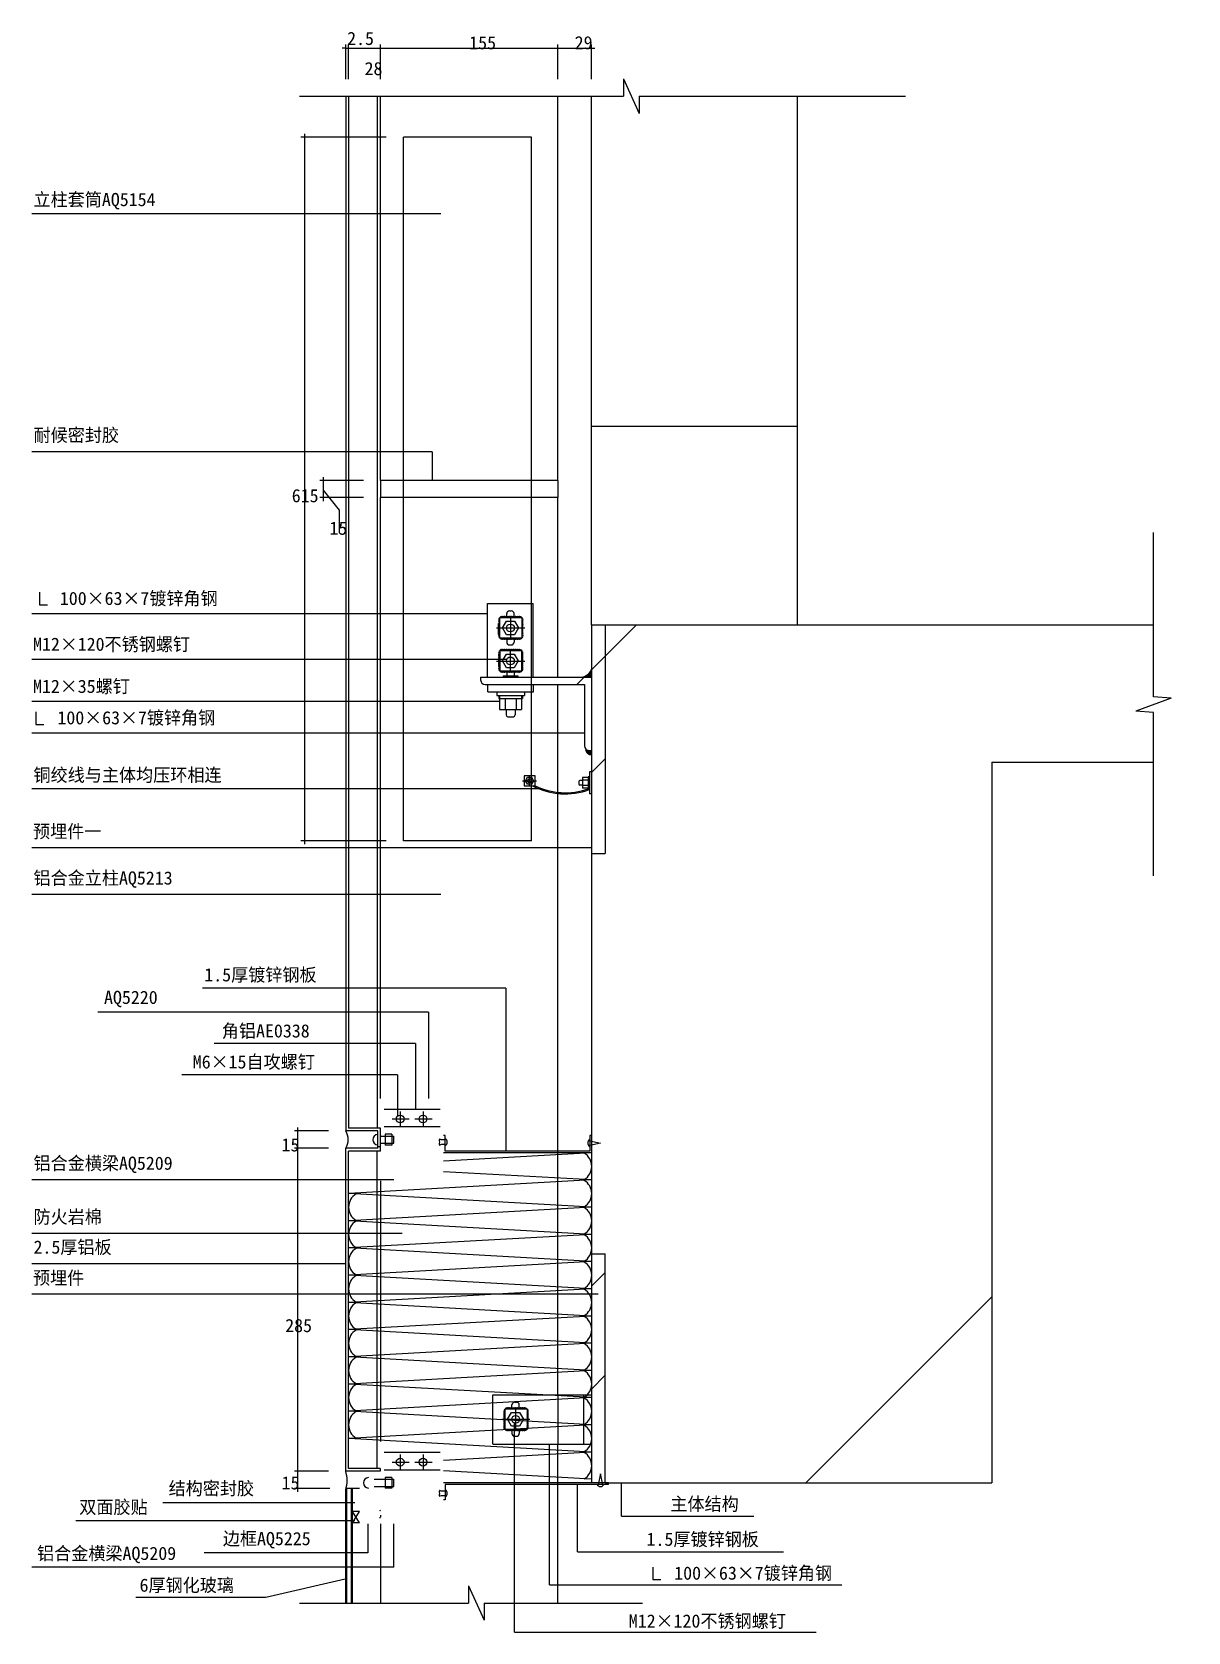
# Model space of a CAD drawing. Header units: metres. Extents: x 8751 to 9762, y 3011 to 4410.
import ezdxf

# ---------------------------------------------------------------- set-up
doc = ezdxf.new("R2010")
doc.units = ezdxf.units.M
for name, color, linetype in [('2', 1, 'Continuous'), ('4', 4, 'Continuous'), ('5', 6, 'Continuous'), ('B', 7, 'Continuous'), ('BEAM2', 4, 'Continuous'), ('DIM', 4, 'Continuous'), ('G', 3, 'Continuous'), ('PJ', 2, 'Continuous'), ('W', 2, 'Continuous')]:
    doc.layers.add(name, color=color, linetype=linetype)

msp = doc.modelspace()

# ---------------------------------------------------------------- hatches: boundary and pattern name
h = msp.add_hatch()
h.set_pattern_fill('AR-B88', scale=10)
h.paths.add_polyline_path([(9420.38, 4353.77), (9288.91, 4353.77), (9288.91, 4323.69), (9261.38, 4383.86), (9261.38, 4353.77), (9240.38, 4353.77), (9240.38, 3891.66), (9420.38, 3891.66)])
h = msp.add_hatch()
h.set_pattern_fill('ANSI32', scale=20)
h.paths.add_polyline_path([(9240.38, 3691.66), (9252.38, 3691.66), (9252.38, 3891.66), (9240.38, 3891.66)])
h = msp.add_hatch()
h.set_pattern_fill('ANSI31', scale=200)
h.paths.add_polyline_path([(9590.38, 3771.66), (9731.95, 3771.66), (9731.95, 3813.09), (9701.86, 3813.09), (9762.04, 3840.62), (9731.95, 3840.62), (9731.95, 3891.66), (9252.38, 3891.66), (9252.38, 3691.66), (9240.38, 3691.66), (9240.38, 3341.66), (9252.38, 3341.66), (9252.38, 3141.66), (9255.28, 3141.66), (9590.38, 3141.66)])
h = msp.add_hatch()
h.set_pattern_fill('AR-CONC', scale=10)
h.paths.add_polyline_path([(9590.38, 3771.66), (9731.95, 3771.66), (9731.95, 3813.09), (9701.86, 3813.09), (9762.04, 3840.62), (9731.95, 3840.62), (9731.95, 3891.66), (9252.38, 3891.66), (9252.38, 3691.66), (9240.38, 3691.66), (9240.38, 3341.66), (9252.38, 3341.66), (9252.38, 3141.66), (9255.28, 3141.66), (9590.38, 3141.66)])
h = msp.add_hatch()
h.set_pattern_fill('SOLID')
h.paths.add_polyline_path([(9232.41, 3845.9), (9240.38, 3845.9), (9240.38, 3852.61, -0.23)])
h = msp.add_hatch()
h.set_pattern_fill('ANSI32', scale=20)
h.paths.add_polyline_path([(9234.23, 3839.5), (9234.23, 3785.9, 0.41), (9238.23, 3781.9), (9240.63, 3781.9), (9240.63, 3845.9), (9143.4, 3845.9), (9143.4, 3843.5, 0.41), (9147.4, 3839.5)])
h = msp.add_hatch()
h.set_pattern_fill('SOLID')
h.paths.add_polyline_path([(9235.47, 3783, 0.52), (9240.63, 3778.32), (9240.63, 3781.9), (9238.23, 3781.9, -0.19)])
h = msp.add_hatch()
h.set_pattern_fill('ANSI32', scale=20)
h.paths.add_polyline_path([(9252.38, 3341.66), (9240.38, 3341.66), (9240.38, 3141.66), (9252.38, 3141.66)])
h = msp.add_hatch()
h.set_pattern_fill('ANSI37', scale=15)
h.paths.add_polyline_path([(9037.38, 3116.66), (9031.38, 3116.66), (9031.38, 3135.66), (9030.38, 3136.66), (9037.38, 3136.66)])
h = msp.add_hatch()
h.set_pattern_fill('ANSI31', scale=10)
h.paths.add_polyline_path([(9055.89, 3117.16, 0.33), (9054.88, 3117.16), (9054.88, 3116.16), (9054.08, 3116.16), (9054.08, 3117.19), (9053, 3117.19), (9053, 3111.66), (9054.08, 3111.66), (9054.08, 3112.16), (9054.88, 3112.16), (9054.88, 3111.41, 0.45), (9055.89, 3111.41), (9055.89, 3111.66), (9055.89, 3111.66), (9055.89, 3113.46), (9055.89, 3113.46)])

# ---------------------------------------------------------------- linework, layer by layer
for p, q in [((9025.38, 4395.84), (9022.38, 4395.84)), ((9024.88, 4395.84), (9058.89, 4395.84)), ((9025.38, 4368.77), (9025.38, 4398.84)), ((9027.88, 4368.77), (9027.88, 4398.84)), ((9027.88, 4395.84), (9030.88, 4395.84)), ((9052.89, 4395.84), (9213.89, 4395.84)), ((9055.89, 4368.77), (9055.89, 4398.84)), ((9207.89, 4395.84), (9243.38, 4395.84)), ((9210.89, 4368.77), (9210.89, 4398.84)), ((9240.38, 4368.77), (9240.38, 4398.84)), ((9268.26, 4368.82), (9268.26, 4353.77)), ((9268.26, 4368.82), (9282.03, 4338.73)), ((8984.89, 4353.77), (9268.26, 4353.77)), ((9282.03, 4353.77), (9282.03, 4338.73)), ((9282.03, 4353.77), (9514.92, 4353.77)), ((9060.89, 4317.83), (8986.27, 4317.83)), ((8989.27, 4320.83), (8989.27, 3699.83)), ((9108.48, 4250.87), (8751.02, 4250.87)), ((9100.88, 4042.96), (8751.02, 4042.96)), ((9100.88, 4042.96), (9100.88, 4017.83)), ((9040.89, 4017.83), (9002.71, 4017.83)), ((9005.71, 4020.83), (9005.71, 3999.83)), ((9055.89, 4017.83), (9055.89, 4002.83)), ((9210.89, 4017.83), (9210.89, 4002.83)), ((9040.89, 4002.83), (9002.71, 4002.83)), ((9005.55, 4009.4), (9019.58, 3991.76)), ((9019.58, 3991.76), (9019.58, 3972.1)), ((9731.95, 3828.75), (9731.95, 3972.38)), ((8757.63, 3920.17), (8757.63, 3909.2)), ((8757.63, 3909.2), (8764.64, 3909.2)), ((9149.43, 3901.38), (8751.02, 3901.38)), ((9157.41, 3888.93), (9181.96, 3888.93)), ((9158.61, 3892.82), (9158.61, 3883.07)), ((9169.45, 3897.46), (9169.45, 3880.38)), ((9166.19, 3861.32), (8751.02, 3861.32)), ((9169.39, 3851.41), (9169.39, 3868.49)), ((9157.41, 3859.98), (9181.96, 3859.98)), ((9163.03, 3847.06), (9163.03, 3845.46)), ((9163.03, 3847.06), (9175.83, 3847.06)), ((9175.83, 3847.06), (9175.83, 3845.46)), ((9159.99, 3824.53), (8751.02, 3824.53)), ((9747.38, 3827.56), (9716.29, 3816.23)), ((9747.38, 3827.56), (9731.95, 3828.75)), ((8754.35, 3815.59), (8754.35, 3804.62)), ((8754.35, 3804.62), (8761.36, 3804.62)), ((9731.95, 3814.98), (9716.29, 3816.23)), ((9731.95, 3672.21), (9731.95, 3814.98)), ((9234.23, 3797.03), (8751.02, 3797.03)), ((9195.55, 3748.19), (8751.02, 3748.19)), ((9240.38, 3696.69), (8751.02, 3696.69)), ((9060.89, 3702.83), (8986.27, 3702.83)), ((9108.48, 3655.78), (8751.02, 3655.78)), ((9165.37, 3574.06), (8900.04, 3574.06)), ((9165.37, 3574.06), (9165.37, 3431.63)), ((9097.77, 3553.13), (8808.75, 3553.13)), ((9097.77, 3553.13), (9097.77, 3477.66)), ((9086.45, 3525.74), (8910.31, 3525.74)), ((9086.45, 3525.74), (9086.45, 3468.31)), ((9070.61, 3498.24), (8882.07, 3498.24)), ((9070.61, 3498.24), (9070.61, 3462)), ((9058.89, 3468.31), (9107.89, 3468.31)), ((9065.93, 3459.65), (9080.88, 3459.65)), ((9073.07, 3466.28), (9073.07, 3453.54)), ((9085.91, 3459.65), (9100.86, 3459.65)), ((9093.05, 3466.28), (9093.05, 3453.54)), ((9010.38, 3449.16), (8980.53, 3449.16)), ((8983.53, 3431.16), (8983.53, 3452.16)), ((9055.89, 3444.76), (9067.59, 3444.76)), ((9058.89, 3453.02), (9107.89, 3453.02)), ((9059.76, 3446.39), (9059.76, 3436.83)), ((9065.76, 3446.39), (9059.76, 3446.39)), ((9065.76, 3446.39), (9065.76, 3436.83)), ((9067.59, 3438.46), (9067.59, 3444.76)), ((9010.38, 3434.16), (8980.53, 3434.16)), ((9010.38, 3434.16), (8980.53, 3434.16)), ((8983.53, 3148.66), (8983.53, 3437.16)), ((9055.89, 3438.46), (9067.59, 3438.46)), ((9065.76, 3436.83), (9059.76, 3436.83)), ((9240.38, 3430.13), (9110.89, 3422.88)), ((9240.38, 3406.34), (9110.89, 3413.6)), ((9067.56, 3406.44), (8751.02, 3406.44)), ((9240.38, 3406.34), (9028.06, 3394.45)), ((9240.38, 3382.56), (9028.06, 3394.45)), ((9240.38, 3382.56), (9028.06, 3370.66)), ((9074.84, 3359.54), (8751.02, 3359.54)), ((9240.38, 3358.77), (9028.06, 3370.66)), ((9240.38, 3358.77), (9028.06, 3346.88)), ((9240.38, 3334.98), (9028.06, 3346.88)), ((9025.38, 3333.11), (8751.02, 3333.11)), ((9240.38, 3334.98), (9028.06, 3323.09)), ((9240.38, 3311.2), (9028.06, 3323.09)), ((9246.32, 3306.38), (8751.02, 3306.38)), ((9240.38, 3311.2), (9028.06, 3299.3)), ((9240.38, 3287.41), (9028.06, 3299.3)), ((9240.38, 3287.41), (9028.06, 3275.52)), ((9240.38, 3263.62), (9028.06, 3275.52)), ((9240.38, 3263.62), (9028.06, 3251.73)), ((9240.38, 3239.83), (9028.06, 3251.73)), ((9240.38, 3239.83), (9028.06, 3227.94)), ((9240.38, 3216.05), (9028.06, 3227.94)), ((9210.89, 3218.55), (9210.89, 3175.47)), ((9240.38, 3216.05), (9028.06, 3204.15)), ((9240.38, 3192.26), (9028.06, 3204.15)), ((9173.99, 3205.68), (9173.99, 3188.6)), ((9240.38, 3192.26), (9028.06, 3180.37)), ((9161.96, 3197.15), (9186.51, 3197.15)), ((9173.15, 3011.18), (9173.15, 3193.77)), ((9240.38, 3168.47), (9028.06, 3180.37)), ((9203.48, 3052.3), (9203.48, 3175.47)), ((9058.89, 3168.31), (9107.89, 3168.31)), ((9073.07, 3166.28), (9073.07, 3153.54)), ((9093.05, 3166.28), (9093.05, 3153.54)), ((9240.38, 3168.47), (9110.89, 3161.22)), ((9010.38, 3151.66), (8980.53, 3151.66)), ((9010.38, 3151.66), (8980.53, 3151.66)), ((8983.53, 3133.66), (8983.53, 3154.66)), ((9058.89, 3153.02), (9107.89, 3153.02)), ((9065.93, 3159.65), (9080.88, 3159.65)), ((9085.91, 3159.65), (9100.86, 3159.65)), ((9240.38, 3144.69), (9110.89, 3151.94)), ((9011.38, 3136.66), (8980.53, 3136.66)), ((9050.28, 3144.76), (9067.59, 3144.76)), ((9050.28, 3138.46), (9067.59, 3138.46)), ((9059.76, 3146.39), (9059.76, 3136.83)), ((9065.76, 3146.39), (9059.76, 3146.39)), ((9065.76, 3136.83), (9059.76, 3136.83)), ((9065.76, 3146.39), (9065.76, 3136.83)), ((9067.59, 3138.46), (9067.59, 3144.76)), ((9228.13, 3081.37), (9228.13, 3140.16)), ((9255.28, 3140.16), (9255.28, 3141.66)), ((9266.58, 3112.46), (9266.58, 3141.66)), ((9033.46, 3123.96), (8865.38, 3123.96)), ((9033.46, 3108.28), (8789.27, 3108.28)), ((9031.38, 3106.66), (9037.38, 3116.66)), ((9037.38, 3106.66), (9031.38, 3116.66)), ((9044.88, 3105.66), (9044.88, 3080.46)), ((9055.89, 3113.46), (9055.89, 3111.66)), ((9067.56, 3067.99), (9067.56, 3105.66)), ((9266.58, 3112.46), (9382.32, 3112.46)), ((9044.88, 3080.46), (8901.64, 3080.46)), ((9228.13, 3081.37), (9408.14, 3081.37)), ((9067.56, 3067.99), (8751.02, 3067.99)), ((9293.91, 3067.96), (9293.91, 3057)), ((9024.92, 3057.39), (8955.4, 3041.22)), ((9132.65, 3051.57), (9132.65, 3036.53)), ((9132.65, 3051.57), (9146.42, 3021.48)), ((9203.48, 3052.3), (9459.36, 3052.3)), ((9293.91, 3057), (9300.91, 3057)), ((8955.4, 3041.22), (8841.73, 3041.22)), ((8984.89, 3036.53), (9132.65, 3036.53)), ((9146.42, 3036.53), (9146.42, 3021.48)), ((9146.42, 3036.53), (9285.06, 3036.53)), ((9173.15, 3011.18), (9436.91, 3011.18))]:
    msp.add_line(p, q)
for centre in [(9073.07, 3459.65), (9093.05, 3459.65), (9073.07, 3159.65), (9093.05, 3159.65)]:
    msp.add_circle(centre, 3.4)
for centre, radius, start, end in [((9229.59, 3857.33), 11.78, 283.85, 340.45), ((9239.71, 3782.49), 4.27, 173.16, 282.44), ((9053.8, 3441.58), 4.65, 95.06, 265.09), ((9227.14, 3418.24), 13.42, 300.7, 59.3), ((9227.14, 3394.45), 13.42, 300.7, 59.3), ((9041.3, 3382.56), 13.42, 120.7, 239.3), ((9227.14, 3370.66), 13.42, 300.7, 59.3), ((9041.3, 3358.77), 13.42, 120.7, 239.3), ((9227.14, 3346.88), 13.42, 300.7, 59.3), ((9041.3, 3334.98), 13.42, 120.7, 239.3), ((9227.14, 3323.09), 13.42, 300.7, 59.3), ((9041.3, 3311.2), 13.42, 120.7, 239.3), ((9227.14, 3299.3), 13.42, 300.7, 59.3), ((9041.3, 3287.41), 13.42, 120.7, 239.3), ((9227.14, 3275.52), 13.42, 300.7, 59.3), ((9041.3, 3263.62), 13.42, 120.7, 239.3), ((9227.14, 3251.73), 13.42, 300.7, 59.3), ((9041.3, 3239.83), 13.42, 120.7, 239.3), ((9227.14, 3227.94), 13.42, 300.7, 59.3), ((9041.3, 3216.05), 13.42, 120.7, 239.3), ((9041.3, 3192.26), 13.42, 120.7, 239.3), ((9227.14, 3204.15), 13.42, 300.7, 59.3), ((9227.14, 3180.37), 13.42, 300.7, 59.3), ((9227.14, 3156.58), 13.42, 300.7, 59.3), ((9045.68, 3141.58), 4.65, 95.06, 265.09)]:
    msp.add_arc(centre, radius, start, end)
at = {"layer": '2'}
for p, q in [((9240.38, 3891.66), (9240.38, 4353.77)), ((9420.38, 3891.66), (9420.38, 4353.77)), ((9240.38, 3891.66), (9240.38, 3141.66)), ((9240.38, 3891.66), (9731.95, 3891.66)), ((9590.38, 3771.66), (9590.38, 3141.66)), ((9590.38, 3771.66), (9731.95, 3771.66)), ((9252.39, 3141.66), (9590.38, 3141.66))]:
    msp.add_line(p, q, dxfattribs=at)
at = {"layer": '4'}
for p, q in [((9025.38, 4353.77), (9025.38, 3449.16)), ((9027.88, 4353.77), (9027.88, 3451.66)), ((9052.88, 4353.77), (9052.88, 3451.66)), ((9055.89, 4017.83), (9055.89, 4353.77)), ((9210.89, 4017.83), (9210.89, 4353.77)), ((9187.89, 4317.83), (9075.89, 4317.83)), ((9075.89, 3702.83), (9075.89, 4317.83)), ((9187.89, 3702.83), (9187.89, 4317.83)), ((9210.89, 4017.83), (9055.89, 4017.83)), ((9210.89, 4002.83), (9055.89, 4002.83)), ((9055.89, 3477.66), (9055.89, 4002.83)), ((9210.89, 3845.9), (9210.89, 4002.83)), ((9157.61, 3833.01), (9157.61, 3829.81)), ((9181.61, 3833.01), (9181.61, 3829.81)), ((9210.89, 3218.55), (9210.89, 3839.5)), ((9157.61, 3829.81), (9181.61, 3829.81)), ((9159.19, 3829.66), (9159.19, 3827.26)), ((9159.19, 3827.26), (9179.99, 3827.26)), ((9159.99, 3829.66), (9159.99, 3827.26)), ((9159.99, 3827.26), (9159.99, 3817.66)), ((9164.79, 3827.26), (9164.79, 3817.66)), ((9174.39, 3827.26), (9174.39, 3817.66)), ((9179.19, 3829.66), (9179.19, 3827.26)), ((9179.19, 3827.26), (9179.19, 3817.66)), ((9179.99, 3829.66), (9179.99, 3827.26)), ((9159.99, 3817.66), (9179.19, 3817.66)), ((9165.59, 3817.66), (9165.59, 3812.86)), ((9167.19, 3811.26), (9171.99, 3811.26)), ((9173.59, 3817.66), (9173.59, 3812.86)), ((9238.59, 3763.11), (9238.59, 3743.91)), ((9240.38, 3763.11), (9238.59, 3763.11)), ((9229.32, 3754.72), (9229.32, 3752.32)), ((9232.52, 3755.52), (9230.12, 3755.52)), ((9232.52, 3751.52), (9230.12, 3751.52)), ((9232.52, 3758.32), (9232.52, 3748.72)), ((9237.32, 3758.32), (9232.52, 3758.32)), ((9237.32, 3755.92), (9232.52, 3755.92)), ((9237.32, 3751.12), (9232.52, 3751.12)), ((9237.32, 3748.72), (9232.52, 3748.72)), ((9237.32, 3758.72), (9237.32, 3748.32)), ((9238.59, 3758.72), (9237.32, 3758.72)), ((9238.59, 3748.32), (9237.32, 3748.32)), ((9240.38, 3743.91), (9238.59, 3743.91)), ((9187.89, 3702.83), (9075.89, 3702.83)), ((9053.39, 3449.16), (9025.38, 3449.16)), ((9055.89, 3451.66), (9027.88, 3451.66)), ((9053.39, 3434.16), (9053.39, 3449.16)), ((9055.89, 3431.66), (9055.89, 3451.66)), ((9112.39, 3445.13), (9110.89, 3445.13)), ((9112.39, 3431.63), (9112.39, 3445.13)), ((9240.38, 3445.13), (9238.88, 3445.13)), ((9238.88, 3445.13), (9238.88, 3431.63)), ((9053.39, 3434.16), (9025.38, 3434.16)), ((9025.38, 3151.66), (9025.38, 3434.16)), ((9055.89, 3431.66), (9027.88, 3431.66)), ((9027.88, 3154.16), (9027.88, 3431.66)), ((9052.88, 3154.16), (9052.88, 3431.66)), ((9055.89, 3435.19), (9053.39, 3435.19)), ((9240.38, 3430.13), (9110.89, 3430.13)), ((9238.88, 3431.63), (9112.39, 3431.63)), ((9055.89, 3405.66), (9055.89, 3177.66)), ((9210.89, 3036.53), (9210.89, 3175.47)), ((9055.41, 3151.66), (9025.38, 3151.66)), ((9055.41, 3154.16), (9027.88, 3154.16)), ((9055.41, 3154.16), (9055.41, 3151.66)), ((9037.38, 3136.66), (9030.38, 3136.66)), ((9255.28, 3141.66), (9110.89, 3141.66)), ((9112.39, 3140.16), (9112.39, 3126.66)), ((9255.28, 3140.16), (9112.39, 3140.16)), ((9112.39, 3126.66), (9110.89, 3126.66)), ((9037.38, 3116.66), (9031.38, 3116.66)), ((9037.38, 3106.66), (9031.38, 3106.66)), ((9055.89, 3105.66), (9055.89, 3036.53))]:
    msp.add_line(p, q, dxfattribs=at)
for points in [[(9162.46, 3888.93), (9165.95, 3894.97), (9172.91, 3894.97), (9176.4, 3888.93), (9172.91, 3882.9), (9165.95, 3882.9)], [(9162.41, 3860.11), (9165.89, 3866.14), (9172.86, 3866.14), (9176.34, 3860.11), (9172.86, 3854.07), (9165.89, 3854.07)], [(9182.56, 3755.34), (9184.31, 3758.36), (9187.79, 3758.36), (9189.53, 3755.34), (9187.79, 3752.32), (9184.31, 3752.32)], [(9167.01, 3197.15), (9170.49, 3203.19), (9177.46, 3203.19), (9180.94, 3197.15), (9177.46, 3191.12), (9170.49, 3191.12)]]:
    msp.add_lwpolyline(points, close=True, dxfattribs=at)
for centre, radius in [((9169.46, 3888.9), 3.45), ((9169.41, 3860.07), 3.45), ((9186.06, 3755.32), 1.73), ((9174.01, 3197.12), 3.45)]:
    msp.add_circle(centre, radius, dxfattribs=at)
for centre, radius, start, end in [((9167.19, 3812.86), 1.6, 180, 270), ((9171.99, 3812.86), 1.6, 270, 0), ((9217.35, 3804.44), 60.57, 241.93, 290.53), ((9217.35, 3804.44), 59.57, 243.79, 289.58), ((9230.12, 3754.72), 0.8, 90, 180), ((9230.12, 3752.32), 0.8, 180, 270), ((9013.67, 3441.66), 13.91, 327.37, 32.63), ((8999.59, 3143.66), 27.01, 342.77, 17.23), ((9055.39, 3116.49), 0.84, 53.02, 126.98), ((9055.39, 3111.86), 0.67, 221.44, 318.56)]:
    msp.add_arc(centre, radius, start, end, dxfattribs=at)
at = {"layer": '5'}
for p, q in [((9168.63, 3903.85), (9170.23, 3903.85)), ((9179.43, 3897.76), (9160.19, 3897.76)), ((9160.19, 3879.93), (9160.19, 3897.45)), ((9166.23, 3898.72), (9166.23, 3901.45)), ((9172.63, 3898.72), (9172.63, 3901.45)), ((9179.43, 3897.45), (9179.43, 3879.93)), ((9160.19, 3880.24), (9179.43, 3880.24)), ((9166.23, 3879.15), (9166.23, 3876.42)), ((9172.63, 3879.15), (9172.63, 3876.42)), ((9160.13, 3868.94), (9160.13, 3851.41)), ((9179.37, 3868.94), (9160.13, 3868.94)), ((9168.63, 3874.02), (9170.23, 3874.02)), ((9179.37, 3851.41), (9179.37, 3868.94)), ((9160.13, 3851.41), (9179.37, 3851.41)), ((9166.23, 3850.36), (9166.23, 3847.06)), ((9172.63, 3850.35), (9172.63, 3847.06)), ((9191.05, 3759.75), (9181.42, 3759.75)), ((9181.42, 3759.75), (9181.42, 3750.99)), ((9181.42, 3750.99), (9191.05, 3750.99)), ((9191.05, 3750.99), (9191.05, 3759.75)), ((9183.98, 3205.98), (9164.73, 3205.98)), ((9164.73, 3188.15), (9164.73, 3205.67)), ((9170.78, 3206.94), (9170.78, 3209.67)), ((9173.18, 3212.07), (9174.78, 3212.07)), ((9177.18, 3206.94), (9177.18, 3209.67)), ((9183.98, 3205.67), (9183.98, 3188.15)), ((9164.73, 3188.46), (9183.98, 3188.46)), ((9170.78, 3187.37), (9170.78, 3184.64)), ((9173.18, 3182.24), (9174.78, 3182.24)), ((9177.18, 3187.37), (9177.18, 3184.64))]:
    msp.add_line(p, q, dxfattribs=at)
for centre, radius, start, end in [((9168.63, 3901.45), 2.4, 90, 180), ((9170.23, 3901.45), 2.4, 0, 90), ((9160.55, 3895.57), 1.42, 145.5, 256.58), ((9160.55, 3893.83), 1.42, 142.46, 256.58), ((9160.55, 3892.26), 1.42, 146.36, 256.58), ((9160.55, 3890.42), 1.42, 139.74, 256.58), ((9160.55, 3888.58), 1.42, 139.74, 256.58), ((9160.39, 3896.71), 1.07, 101.27, 256.76), ((9161.57, 3897.47), 1.42, 61.29, 166.58), ((9162.94, 3897.47), 1.42, 55.06, 166.58), ((9164.57, 3897.47), 1.42, 55.06, 166.58), ((9166.2, 3897.47), 1.42, 56.34, 166.58), ((9167.77, 3897.47), 1.42, 58.85, 166.58), ((9169.24, 3897.47), 1.42, 55.06, 166.58), ((9170.87, 3897.47), 1.42, 53.76, 166.58), ((9172.56, 3897.47), 1.42, 57.6, 166.58), ((9174.08, 3897.47), 1.42, 56.34, 166.58), ((9175.66, 3897.47), 1.42, 57.6, 166.58), ((9177.18, 3897.47), 1.42, 47.87, 166.58), ((9178.41, 3897.5), 1.07, 16.68, 162.18), ((9179.04, 3895.57), 1.42, 283.42, 34.5), ((9179.04, 3893.83), 1.42, 283.42, 37.54), ((9179.04, 3892.26), 1.42, 283.42, 33.64), ((9179.04, 3890.42), 1.42, 283.42, 40.26), ((9179.04, 3888.58), 1.42, 283.42, 40.26), ((9179.2, 3896.71), 1.07, 283.24, 78.73), ((9160.55, 3886.79), 1.42, 141.11, 256.58), ((9160.55, 3885), 1.42, 141.11, 256.58), ((9160.55, 3883.32), 1.42, 143.78, 256.58), ((9160.55, 3881.64), 1.42, 143.78, 256.58), ((9161.57, 3880.57), 1.42, 193.42, 298.71), ((9162.94, 3880.57), 1.42, 193.42, 304.94), ((9164.57, 3880.57), 1.42, 193.42, 304.94), ((9166.2, 3880.57), 1.42, 193.42, 303.66), ((9168.63, 3876.42), 2.4, 180, 270), ((9167.77, 3880.57), 1.42, 193.42, 301.15), ((9169.24, 3880.57), 1.42, 193.42, 304.94), ((9170.87, 3880.57), 1.42, 193.42, 306.24), ((9170.23, 3876.42), 2.4, 270, 0), ((9172.56, 3880.57), 1.42, 193.42, 302.4), ((9174.08, 3880.57), 1.42, 193.42, 303.66), ((9175.66, 3880.57), 1.42, 193.42, 302.4), ((9177.18, 3880.57), 1.42, 193.42, 312.13), ((9178.41, 3880.55), 1.07, 197.82, 343.32), ((9179.04, 3886.79), 1.42, 283.42, 38.89), ((9179.04, 3885), 1.42, 283.42, 38.89), ((9179.04, 3883.32), 1.42, 283.42, 36.22), ((9179.04, 3881.64), 1.42, 283.42, 36.22), ((9160.5, 3866.74), 1.42, 145.5, 256.58), ((9160.5, 3865), 1.42, 142.46, 256.58), ((9160.5, 3863.43), 1.42, 146.36, 256.58), ((9160.5, 3861.59), 1.42, 139.74, 256.58), ((9160.5, 3859.75), 1.42, 139.74, 256.58), ((9160.34, 3867.89), 1.07, 101.27, 256.76), ((9161.51, 3868.65), 1.42, 61.29, 166.58), ((9162.88, 3868.65), 1.42, 55.06, 166.58), ((9164.51, 3868.65), 1.42, 55.06, 166.58), ((9166.14, 3868.65), 1.42, 56.34, 166.58), ((9167.72, 3868.65), 1.42, 58.85, 166.58), ((9169.19, 3868.65), 1.42, 55.06, 166.58), ((9170.82, 3868.65), 1.42, 53.76, 166.58), ((9172.5, 3868.65), 1.42, 57.6, 166.58), ((9174.03, 3868.65), 1.42, 56.34, 166.58), ((9175.6, 3868.65), 1.42, 57.6, 166.58), ((9177.13, 3868.65), 1.42, 47.87, 166.58), ((9178.35, 3868.67), 1.07, 16.68, 162.18), ((9178.99, 3866.74), 1.42, 283.42, 34.5), ((9178.99, 3865), 1.42, 283.42, 37.54), ((9178.99, 3863.43), 1.42, 283.42, 33.64), ((9178.99, 3861.59), 1.42, 283.42, 40.26), ((9178.99, 3859.75), 1.42, 283.42, 40.26), ((9179.14, 3867.89), 1.07, 283.24, 78.73), ((9160.5, 3857.96), 1.42, 141.11, 256.58), ((9160.5, 3856.18), 1.42, 141.11, 256.58), ((9160.5, 3854.49), 1.42, 143.78, 256.58), ((9160.5, 3852.81), 1.42, 143.78, 256.58), ((9161.51, 3851.74), 1.42, 193.42, 298.71), ((9162.88, 3851.74), 1.42, 193.42, 304.94), ((9164.51, 3851.74), 1.42, 193.42, 304.94), ((9166.14, 3851.74), 1.42, 193.42, 303.66), ((9167.72, 3851.74), 1.42, 193.42, 301.15), ((9169.19, 3851.74), 1.42, 193.42, 304.94), ((9170.82, 3851.74), 1.42, 193.42, 306.24), ((9172.5, 3851.74), 1.42, 193.42, 302.4), ((9174.03, 3851.74), 1.42, 193.42, 303.66), ((9175.6, 3851.74), 1.42, 193.42, 302.4), ((9177.13, 3851.74), 1.42, 193.42, 312.13), ((9178.35, 3851.72), 1.07, 197.82, 343.32), ((9178.99, 3857.96), 1.42, 283.42, 38.89), ((9178.99, 3856.18), 1.42, 283.42, 38.89), ((9178.99, 3854.49), 1.42, 283.42, 36.22), ((9178.99, 3852.81), 1.42, 283.42, 36.22), ((9165.1, 3203.78), 1.42, 145.5, 256.58), ((9164.94, 3204.93), 1.07, 101.27, 256.76), ((9166.12, 3205.69), 1.42, 61.29, 166.58), ((9167.48, 3205.69), 1.42, 55.06, 166.58), ((9169.11, 3205.69), 1.42, 55.06, 166.58), ((9170.74, 3205.69), 1.42, 56.34, 166.58), ((9173.18, 3209.67), 2.4, 90, 180), ((9172.32, 3205.69), 1.42, 58.85, 166.58), ((9173.79, 3205.69), 1.42, 55.06, 166.58), ((9175.42, 3205.69), 1.42, 53.76, 166.58), ((9174.78, 3209.67), 2.4, 0, 90), ((9177.1, 3205.69), 1.42, 57.6, 166.58), ((9178.63, 3205.69), 1.42, 56.34, 166.58), ((9180.21, 3205.69), 1.42, 57.6, 166.58), ((9181.73, 3205.69), 1.42, 47.87, 166.58), ((9182.96, 3205.72), 1.07, 16.68, 162.18), ((9183.59, 3203.78), 1.42, 283.42, 34.5), ((9183.75, 3204.93), 1.07, 283.24, 78.73), ((9165.1, 3202.05), 1.42, 142.46, 256.58), ((9165.1, 3200.47), 1.42, 146.36, 256.58), ((9165.1, 3198.64), 1.42, 139.74, 256.58), ((9165.1, 3196.8), 1.42, 139.74, 256.58), ((9165.1, 3195.01), 1.42, 141.11, 256.58), ((9165.1, 3193.22), 1.42, 141.11, 256.58), ((9165.1, 3191.54), 1.42, 143.78, 256.58), ((9165.1, 3189.86), 1.42, 143.78, 256.58), ((9183.59, 3202.05), 1.42, 283.42, 37.54), ((9183.59, 3200.47), 1.42, 283.42, 33.64), ((9183.59, 3198.64), 1.42, 283.42, 40.26), ((9183.59, 3196.8), 1.42, 283.42, 40.26), ((9183.59, 3195.01), 1.42, 283.42, 38.89), ((9183.59, 3193.22), 1.42, 283.42, 38.89), ((9183.59, 3191.54), 1.42, 283.42, 36.22), ((9183.59, 3189.86), 1.42, 283.42, 36.22), ((9166.12, 3188.79), 1.42, 193.42, 298.71), ((9167.48, 3188.79), 1.42, 193.42, 304.94), ((9169.11, 3188.79), 1.42, 193.42, 304.94), ((9170.74, 3188.79), 1.42, 193.42, 303.66), ((9173.18, 3184.64), 2.4, 180, 270), ((9172.32, 3188.79), 1.42, 193.42, 301.15), ((9173.79, 3188.79), 1.42, 193.42, 304.94), ((9175.42, 3188.79), 1.42, 193.42, 306.24), ((9174.78, 3184.64), 2.4, 270, 0), ((9177.1, 3188.79), 1.42, 193.42, 302.4), ((9178.63, 3188.79), 1.42, 193.42, 303.66), ((9180.21, 3188.79), 1.42, 193.42, 302.4), ((9181.73, 3188.79), 1.42, 193.42, 312.13), ((9182.96, 3188.77), 1.07, 197.82, 343.32)]:
    msp.add_arc(centre, radius, start, end, dxfattribs=at)
at = {"layer": 'B'}
for p, q in [((9108.89, 3441.44), (9107.79, 3441.99)), ((9112.39, 3441.44), (9108.89, 3441.44)), ((9108.89, 3437.44), (9107.79, 3436.88)), ((9112.39, 3437.44), (9108.89, 3437.44)), ((9238.88, 3440.62), (9248.11, 3438.62)), ((9248.11, 3438.62), (9238.88, 3436.62)), ((9248.12, 3149.39), (9246.12, 3140.16)), ((9250.12, 3140.16), (9248.12, 3149.39)), ((9108.89, 3134.36), (9107.79, 3134.91)), ((9112.39, 3134.36), (9108.89, 3134.36)), ((9108.89, 3130.36), (9107.79, 3129.8)), ((9112.39, 3130.36), (9108.89, 3130.36))]:
    msp.add_line(p, q, dxfattribs=at)
for centre, radius, start, end in [((9107.65, 3441.72), 0.3, 63.34, 193.44), ((9098.08, 3439.44), 9.54, 346.56, 13.44), ((9110.89, 3439.39), 3.32, 296.75, 63.1), ((9240.38, 3438.67), 3.32, 116.75, 243.1), ((9107.65, 3437.15), 0.3, 166.56, 296.66), ((9107.65, 3134.64), 0.3, 63.34, 193.44), ((9098.08, 3132.36), 9.54, 346.56, 13.44), ((9110.89, 3132.4), 3.32, 296.9, 63.25), ((9248.16, 3141.66), 3.32, 206.9, 333.25), ((9107.65, 3130.07), 0.3, 166.56, 296.66)]:
    msp.add_arc(centre, radius, start, end, dxfattribs=at)
at = {"layer": 'BEAM2'}
for p, q in [((9180.06, 3755.28), (9192.34, 3755.28)), ((9186.05, 3750.99), (9186.05, 3759.53))]:
    msp.add_line(p, q, dxfattribs=at)
at = {"layer": 'G'}
for p, q in [((9025.38, 3135.66), (9026.38, 3136.66)), ((9025.38, 3036.53), (9025.38, 3135.66)), ((9030.38, 3136.66), (9026.38, 3136.66)), ((9026.38, 3036.53), (9026.38, 3136.66)), ((9031.38, 3135.66), (9030.38, 3136.66)), ((9030.38, 3036.53), (9030.38, 3136.66)), ((9031.38, 3036.53), (9031.38, 3135.66))]:
    msp.add_line(p, q, dxfattribs=at)
at = {"layer": 'PJ'}
for p, q in [((9149.43, 3910.33), (9189.43, 3910.33)), ((9149.43, 3845.46), (9149.43, 3910.33)), ((9189.43, 3845.9), (9189.43, 3910.33)), ((9143.4, 3845.9), (9143.4, 3843.5)), ((9143.4, 3845.9), (9240.63, 3845.9)), ((9147.4, 3839.5), (9234.23, 3839.5)), ((9149.61, 3833.01), (9149.61, 3839.41)), ((9149.61, 3833.01), (9189.61, 3833.01)), ((9189.61, 3833.01), (9189.61, 3839.41)), ((9234.23, 3839.5), (9234.23, 3785.9)), ((9238.23, 3781.9), (9240.63, 3781.9)), ((9153.98, 3175.67), (9153.98, 3218.55)), ((9153.98, 3218.55), (9240.38, 3218.55)), ((9233.38, 3218.55), (9233.38, 3175.47)), ((9154.18, 3175.47), (9240.38, 3175.47))]:
    msp.add_line(p, q, dxfattribs=at)
for centre, radius, start, end in [((9147.4, 3843.5), 4, 180, 270), ((9238.23, 3785.9), 4, 180, 270), ((9154.18, 3175.67), 0.2, 180, 270), ((9193.78, 3175.67), 0.2, 270, 0)]:
    msp.add_arc(centre, radius, start, end, dxfattribs=at)
at = {"layer": 'W'}
for p, q in [((9252.38, 3891.66), (9252.38, 3691.66)), ((9240.38, 3691.66), (9252.38, 3691.66)), ((9240.38, 3341.66), (9252.38, 3341.66)), ((9252.38, 3141.66), (9252.38, 3341.66))]:
    msp.add_line(p, q, dxfattribs=at)

# ---------------------------------------------------------------- texts
at = {"char_height": 11.5, "attachment_point": 1}
for s, insert in [('\\A1;2.5', (9026.63, 4410.03)), ('\\A1;29', (9225.64, 4406.28)), ('\\A1;155', (9133.39, 4406.28)), ('\\A1;28', (9041.89, 4383.67)), ('\\A1;615', (8978.2, 4010.33)), ('\\A1;15', (9011.17, 3981.87)), ('\\A1;15', (8969.27, 3442.8)), ('\\A1;285', (8972.46, 3284.85)), ('\\A1;15', (8969.32, 3147.31))]:
    msp.add_mtext(s, dxfattribs=dict(at, insert=insert))
at = {"layer": 'DIM'}
for s, p in [('立柱套筒AQ5154', (8752.36, 4257.69)), ('耐候密封胶', (8752.36, 4051.78)), ('   100×63×7镀锌角钢', (8751.92, 3909.01)), ('M12×120不锈钢螺钉', (8751.92, 3868.95)), ('M12×35螺钉', (8751.92, 3832.16)), ('   100×63×7镀锌角钢', (8749.79, 3804.67)), ('铜绞线与主体均压环相连', (8752.36, 3754.66)), ('预埋件一', (8751.92, 3705.33)), ('铝合金立柱AQ5213', (8752.36, 3664.6)), ('1.5厚镀锌钢板', (8901.7, 3579.96)), ('AQ5220', (8814.02, 3560.24)), ('角铝AE0338', (8917.06, 3530.94)), ('M6×15自攻螺钉', (8891.64, 3503.82)), ('铝合金横梁AQ5209', (8752.36, 3415.26)), ('防火岩棉', (8752.36, 3368.36)), ('2.5厚铝板', (8752.36, 3341.93)), ('预埋件', (8751.92, 3315.02)), ('结构密封胶', (8870.5, 3130.99)), ('双面胶贴', (8792.41, 3114.67)), ('主体结构', (9309.35, 3117.38)), ('边框AQ5225', (8917.92, 3087.08)), ('1.5厚镀锌钢板', (9288.5, 3086.51)), ('铝合金横梁AQ5209', (8755.44, 3074.17)), ('   100×63×7镀锌角钢', (9289.23, 3056.92)), ('6厚钢化玻璃', (8845.1, 3046.38)), ('M12×120不锈钢螺钉', (9273, 3015.05))]:
    msp.add_text(s, height=11.5, dxfattribs=at).set_placement(p)

doc.saveas('drawing.dxf')
